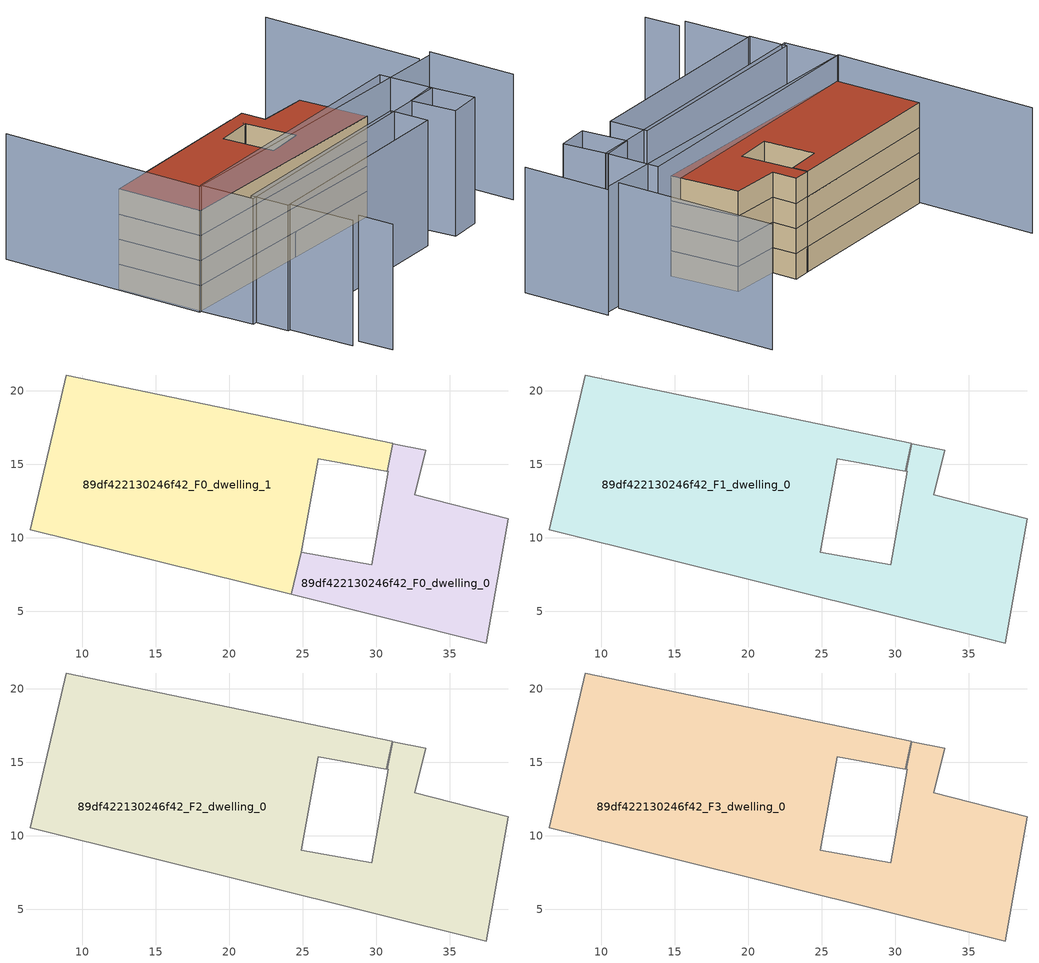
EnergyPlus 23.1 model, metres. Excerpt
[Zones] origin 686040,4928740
89df422130246f42_F0_dwelling_0
 floor ground (EU_floor_Construction): 38.98,11.28 37.51,2.83 24.21,6.14 24.92,9 29.69,8.15 30.82,14.52 30.75,14.54 31.15,16.41 33.39,15.94 32.64,12.92 z0
 wall adiabatic (EU_wall_Construction): 30.75,14.54 30.82,14.52 29.69,8.15 24.92,9 24.21,6.14 37.51,2.83 38.98,11.28 32.64,12.92 33.39,15.94 31.15,16.41 z0:3
 wall to 89df422130246f42_F0_dwelling_1 (EU_wall_Construction): 31.15,16.41 30.75,14.54 z0:3
89df422130246f42_F0_dwelling_1
 floor ground (EU_floor_Construction): 31.1,16.42 31.15,16.41 30.75,14.54 30.7,14.54 26.05,15.36 24.89,9 24.92,9 24.21,6.14 6.46,10.55 8.88,21.08 z0
 wall adiabatic (EU_wall_Construction): 31.15,16.41 31.1,16.42 8.88,21.08 6.46,10.55 24.21,6.14 24.92,9 / 24.89,9 26.05,15.36 30.7,14.54 30.75,14.54 / 24.89,9 24.92,9 z0:3
 roof outside (EU_roof_Construction): 30.75,14.54 31.15,16.41 31.1,16.42 30.7,14.54 z3
89df422130246f42_F1_dwelling_0
 floor to 89df422130246f42_F0_dwelling_0 (EU_floor_Construction): 38.98,11.28 37.51,2.83 24.21,6.14 24.92,9 29.69,8.15 30.82,14.52 30.75,14.54 31.15,16.41 33.39,15.94 32.64,12.92 z3
 floor to 89df422130246f42_F0_dwelling_1 (EU_floor_Construction): 31.1,16.42 30.7,14.54 26.05,15.36 24.89,9 24.92,9 24.21,6.14 6.46,10.55 8.88,21.08 z3
 wall adiabatic (EU_wall_Construction): 30.75,14.54 30.82,14.52 29.69,8.15 24.89,9 26.05,15.36 30.7,14.54 31.1,16.42 8.88,21.08 6.46,10.55 37.51,2.83 38.98,11.28 32.64,12.92 33.39,15.94 31.15,16.41 / 30.75,14.54 31.15,16.41 z3:6
89df422130246f42_F2_dwelling_0
 floor to 89df422130246f42_F1_dwelling_0 (EU_floor_Construction): 33.39,15.94 32.64,12.92 38.98,11.28 37.51,2.83 6.46,10.55 8.88,21.08 31.1,16.42 30.7,14.54 26.05,15.36 24.89,9 29.69,8.15 30.82,14.52 30.75,14.54 31.15,16.41 z6
 wall adiabatic (EU_wall_Construction): 30.75,14.54 30.82,14.52 29.69,8.15 24.89,9 26.05,15.36 30.7,14.54 31.1,16.42 8.88,21.08 6.46,10.55 37.51,2.83 38.98,11.28 32.64,12.92 33.39,15.94 31.15,16.41 / 30.75,14.54 31.15,16.41 z6:9
89df422130246f42_F3_dwelling_0
 floor to 89df422130246f42_F2_dwelling_0 (EU_floor_Construction): 33.39,15.94 32.64,12.92 38.98,11.28 37.51,2.83 6.46,10.55 8.88,21.08 31.1,16.42 30.7,14.54 26.05,15.36 24.89,9 29.69,8.15 30.82,14.52 30.75,14.54 31.15,16.41 z9
 wall adiabatic (EU_wall_Construction): 30.75,14.54 30.82,14.52 29.69,8.15 24.89,9 26.05,15.36 30.7,14.54 31.1,16.42 8.88,21.08 6.46,10.55 37.51,2.83 38.98,11.28 32.64,12.92 33.39,15.94 31.15,16.41 / 30.75,14.54 31.15,16.41 z9:12
 roof outside (EU_roof_Construction): 37.51,2.83 38.98,11.28 32.64,12.92 33.39,15.94 31.15,16.41 30.75,14.54 30.82,14.52 29.69,8.15 24.89,9 26.05,15.36 30.7,14.54 31.1,16.42 8.88,21.08 6.46,10.55 z12
shading: 3.87,-12.94 4.82,-8.61 / 47.52,-10.49 50.14,0.3 / 3.35,-8.44 5.08,-0.42 / 5.08,-0.42 32.06,-6.22 / 47.93,0.65 52.72,20.47 / 49.19,-0.04 6.12,10.57 / 6.12,10.57 12.3,35.62 / 40.85,-3.24 39.99,-8.88 / 39.99,-8.88 35.82,-8.24 / 35.82,-8.24 36.68,-2.61 / 36.68,-2.61 40.85,-3.24 / 32.28,-6.26 4.72,-0.36 / 4.72,-0.36 5.73,4.33 / 5.73,4.33 33.29,-1.57 / 33.29,-1.57 32.28,-6.26 / 40.8,-3.57 5.07,3.84 / 5.07,3.84 6.46,10.55 / 6.46,10.55 42.19,3.14 / 42.19,3.14 40.8,-3.57 z0:15
[Building]
EU S2 Campaign: North Axis=0; Terrain=City; Solar Distribution=FullExterior
[Site:Location]
Bologna: Latitude=44.5; Longitude=11.25; Time Zone=1; Elevation=37
[SizingPeriod:WeatherFileDays]
AnnualSizingPeriod: Begin Month=1; Begin Day of Month=1; End Month=12; End Day of Month=31; Day of Week for Start Day=Monday; Use Weather File Daylight Saving Period=No; Use Weather File Rain and Snow Indicators=No
[MATERIAL]
EU_InternalMass_Material: Roughness=MediumRough; Thickness=0.1; Conductivity=1; Density=1800; Specific Heat=900; Thermal Absorptance=0.9; Solar Absorptance=0.7; Visible Absorptance=0.7
[MATERIAL:NOMASS] Roughness=MediumRough; Thermal Absorptance=0.9; Solar Absorptance=0.7; Visible Absorptance=0.7
Name | Thermal Resistance
EU_wall_NoMass | 0.937881
EU_roof_NoMass | 0.548572
EU_floor_NoMass | 0.71348
[CONSTRUCTION]
EU_wall_Construction: EU_wall_NoMass
EU_roof_Construction: EU_roof_NoMass
EU_floor_Construction: EU_floor_NoMass
EU_InternalMass_Construction: EU_InternalMass_Material
[ZONE] Type=1; Multiplier=1; Ceiling Height=autocalculate; Floor Area=autocalculate; Part of Total Floor Area=Yes
Name | Volume
89df422130246f42_F0_dwelling_0 | 289.118
89df422130246f42_F1_dwelling_0 | 924.605
89df422130246f42_F2_dwelling_0; 89df422130246f42_F3_dwelling_0 | 924.607
89df422130246f42_F0_dwelling_1 | 635.789
[INTERNALMASS] Construction=EU_InternalMass_Construction
Name | Zone or ZoneList | Surface Area
89df422130246f42_F0_dwelling_0_EU_InternalMass | 89df422130246f42_F0_dwelling_0 | 96.3726
89df422130246f42_F0_dwelling_1_EU_InternalMass | 89df422130246f42_F0_dwelling_1 | 211.929
89df422130246f42_F1_dwelling_0_EU_InternalMass | 89df422130246f42_F1_dwelling_0 | 308.202
89df422130246f42_F2_dwelling_0_EU_InternalMass | 89df422130246f42_F2_dwelling_0 | 308.202
89df422130246f42_F3_dwelling_0_EU_InternalMass | 89df422130246f42_F3_dwelling_0 | 308.202
[OTHEREQUIPMENT] Fuel Type=Electricity; Design Level Calculation Method=Watts/Area; Power per Zone Floor Area=1; Fraction Latent=0; Fraction Radiant=0; Fraction Lost=0; Carbon Dioxide Generation Rate=0; EndUse Subcategory=EU_Step8_InternalGains
Name | Zone or ZoneList or Space or SpaceList | Schedule
EU_Step8_InternalGain_89df422130246f42_F0_dwelling_0_f000 | 89df422130246f42_F0_dwelling_0 | EU_Step8_GainSchedule_89df422130246f42_F0_dwelling_0_f000
EU_Step8_InternalGain_89df422130246f42_F0_dwelling_1_f000 | 89df422130246f42_F0_dwelling_1 | EU_Step8_GainSchedule_89df422130246f42_F0_dwelling_1_f000
EU_Step8_InternalGain_89df422130246f42_F1_dwelling_0_f000 | 89df422130246f42_F1_dwelling_0 | EU_Step8_GainSchedule_89df422130246f42_F1_dwelling_0_f000
EU_Step8_InternalGain_89df422130246f42_F2_dwelling_0_f000 | 89df422130246f42_F2_dwelling_0 | EU_Step8_GainSchedule_89df422130246f42_F2_dwelling_0_f000
EU_Step8_InternalGain_89df422130246f42_F3_dwelling_0_f000 | 89df422130246f42_F3_dwelling_0 | EU_Step8_GainSchedule_89df422130246f42_F3_dwelling_0_f000
[ZONEVENTILATION:DESIGNFLOWRATE] Schedule=EU_AlwaysOn; Design Flow Rate Calculation Method=AirChanges/Hour; Air Changes per Hour=0.687892; Ventilation Type=Natural; Fan Pressure Rise=0; Fan Total Efficiency=1; Constant Term Coefficient=1; Temperature Term Coefficient=0; Velocity Term Coefficient=0; Velocity Squared Term Coefficient=0; Minimum Indoor Temperature=-100; Maximum Indoor Temperature=100; Delta Temperature=-100; Minimum Outdoor Temperature=-100; Maximum Outdoor Temperature=100; Maximum Wind Speed=40
Name | Zone or ZoneList or Space or SpaceList
EU_ConstantAir_89df422130246f42_F0_dwelling_0 | 89df422130246f42_F0_dwelling_0
EU_ConstantAir_89df422130246f42_F0_dwelling_1 | 89df422130246f42_F0_dwelling_1
EU_ConstantAir_89df422130246f42_F1_dwelling_0 | 89df422130246f42_F1_dwelling_0
EU_ConstantAir_89df422130246f42_F2_dwelling_0 | 89df422130246f42_F2_dwelling_0
EU_ConstantAir_89df422130246f42_F3_dwelling_0 | 89df422130246f42_F3_dwelling_0
[HVACTEMPLATE:THERMOSTAT] Constant Heating Setpoint=20; Constant Cooling Setpoint=50
EU_HeatOnly_89df422130246f42_F0_dwelling_0; EU_HeatOnly_89df422130246f42_F0_dwelling_1; EU_HeatOnly_89df422130246f42_F1_dwelling_0; EU_HeatOnly_89df422130246f42_F2_dwelling_0; EU_HeatOnly_89df422130246f42_F3_dwelling_0
[HVACTEMPLATE:ZONE:IDEALLOADSAIRSYSTEM] System Availability Schedule=EU_AlwaysOn; Maximum Heating Supply Air Temperature=50; Minimum Cooling Supply Air Temperature=13; Maximum Heating Supply Air Humidity Ratio=0.0156; Minimum Cooling Supply Air Humidity Ratio=0.0077; Heating Limit=NoLimit; Cooling Limit=NoLimit; Heating Availability Schedule=EU_AlwaysOn; Cooling Availability Schedule=EU_CoolingOff; Dehumidification Control Type=ConstantSensibleHeatRatio; Cooling Sensible Heat Ratio=0.7; Dehumidification Setpoint=60; Humidification Control Type=None; Humidification Setpoint=30; Outdoor Air Method=None; Outdoor Air Flow Rate per Person=0.00944; Outdoor Air Flow Rate per Zone Floor Area=0; Outdoor Air Flow Rate per Zone=0; Demand Controlled Ventilation Type=None; Outdoor Air Economizer Type=NoEconomizer; Heat Recovery Type=None; Sensible Heat Recovery Effectiveness=0.7; Latent Heat Recovery Effectiveness=0.65
Name | Template Thermostat
89df422130246f42_F0_dwelling_0 | EU_HeatOnly_89df422130246f42_F0_dwelling_0
89df422130246f42_F0_dwelling_1 | EU_HeatOnly_89df422130246f42_F0_dwelling_1
89df422130246f42_F1_dwelling_0 | EU_HeatOnly_89df422130246f42_F1_dwelling_0
89df422130246f42_F2_dwelling_0 | EU_HeatOnly_89df422130246f42_F2_dwelling_0
89df422130246f42_F3_dwelling_0 | EU_HeatOnly_89df422130246f42_F3_dwelling_0
[SIZING:ZONE] Zone Cooling Design Supply Air Temperature Input Method=SupplyAirTemperature; Zone Cooling Design Supply Air Temperature=13; Zone Heating Design Supply Air Temperature Input Method=SupplyAirTemperature; Zone Heating Design Supply Air Temperature=50; Zone Cooling Design Supply Air Humidity Ratio=0.008; Zone Heating Design Supply Air Humidity Ratio=0.008; Cooling Design Air Flow Method=DesignDay; Cooling Design Air Flow Rate=0; Cooling Minimum Air Flow per Zone Floor Area=0.000762; Cooling Minimum Air Flow=0; Cooling Minimum Air Flow Fraction=0.2; Heating Design Air Flow Method=DesignDay; Heating Design Air Flow Rate=0; Heating Maximum Air Flow per Zone Floor Area=0.002032; Heating Maximum Air Flow=0.141576; Heating Maximum Air Flow Fraction=0.3; Account for Dedicated Outdoor Air System=No; Dedicated Outdoor Air System Control Strategy=NeutralSupplyAir; Dedicated Outdoor Air Low Setpoint Temperature for Design=autosize; Dedicated Outdoor Air High Setpoint Temperature for Design=autosize; Zone Load Sizing Method=Sensible Load Only No Latent Load; Zone Latent Cooling Design Supply Air Humidity Ratio Input Method=HumidityRatioDifference; Zone Cooling Design Supply Air Humidity Ratio Difference=0.005; Zone Latent Heating Design Supply Air Humidity Ratio Input Method=HumidityRatioDifference; Zone Humidification Design Supply Air Humidity Ratio Difference=0.005
89df422130246f42_F0_dwelling_0; 89df422130246f42_F0_dwelling_1; 89df422130246f42_F1_dwelling_0; 89df422130246f42_F2_dwelling_0; 89df422130246f42_F3_dwelling_0
[SCHEDULE:CONSTANT]
Name | Hourly Value
EU_AlwaysOn | 1
EU_CoolingOff | 0
[SCHEDULE:FILE] Column Number=1; Rows to Skip at Top=0; Number of Hours of Data=8760; Column Separator=Comma; Interpolate to Timestep=No; Minutes per Item=60; Adjust Schedule for Daylight Savings=Yes
Name | File
EU_Step8_GainSchedule_89df422130246f42_F0_dwelling_0_f000 | ../../schedules/89df422130246f42/89df422130246f42_F0_dwelling_0_f000_gain.csv
EU_Step8_GainSchedule_89df422130246f42_F0_dwelling_1_f000 | ../../schedules/89df422130246f42/89df422130246f42_F0_dwelling_1_f000_gain.csv
EU_Step8_GainSchedule_89df422130246f42_F1_dwelling_0_f000 | ../../schedules/89df422130246f42/89df422130246f42_F1_dwelling_0_f000_gain.csv
EU_Step8_GainSchedule_89df422130246f42_F2_dwelling_0_f000 | ../../schedules/89df422130246f42/89df422130246f42_F2_dwelling_0_f000_gain.csv
EU_Step8_GainSchedule_89df422130246f42_F3_dwelling_0_f000 | ../../schedules/89df422130246f42/89df422130246f42_F3_dwelling_0_f000_gain.csv
